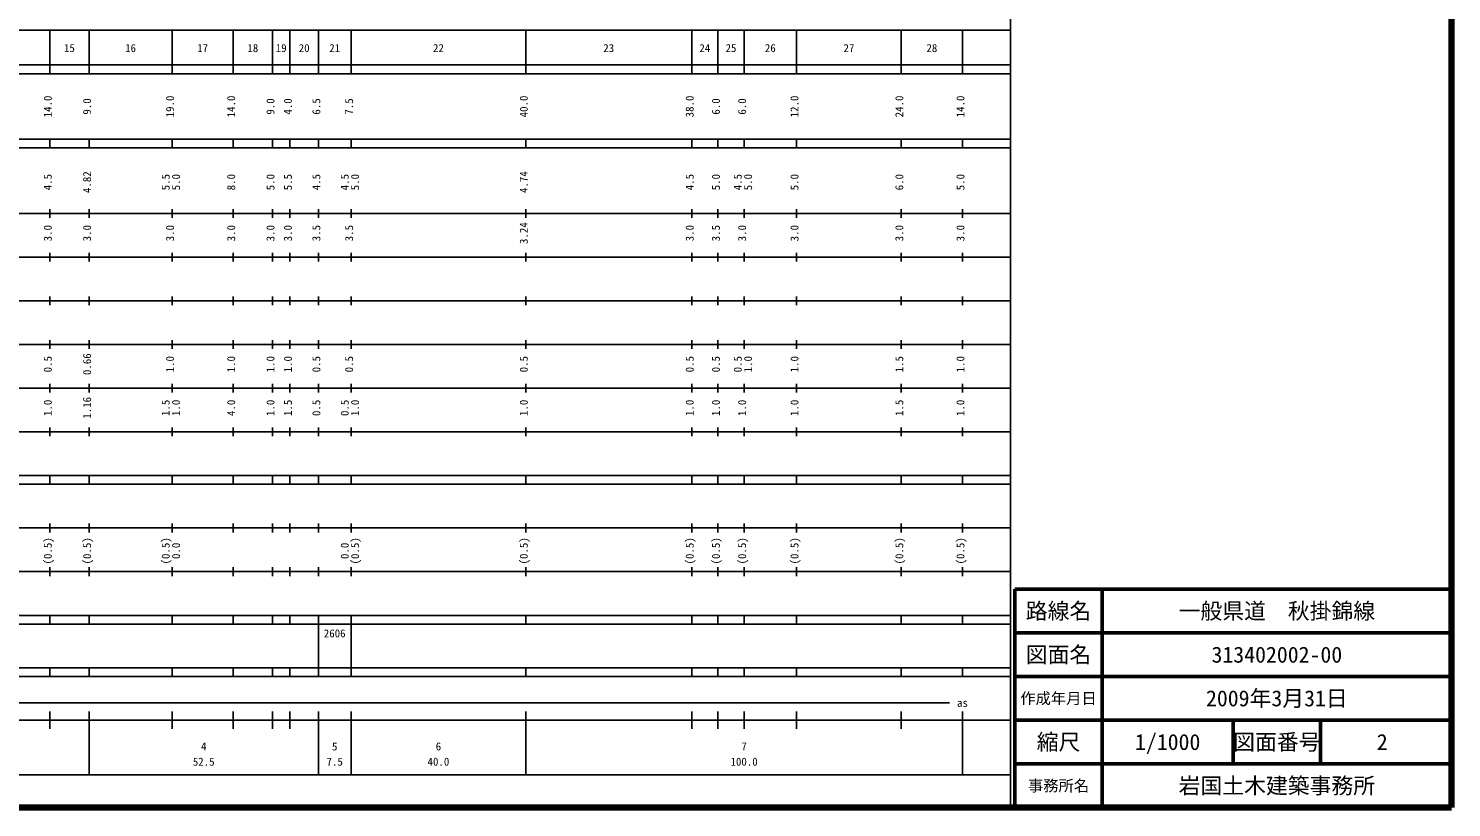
# Model space of a CAD drawing. Units: millimetres on the paper, enlarged 1000 times. Extents: x 40000 to 680000, y 20000 to 380000.
# Drawn here: x 354118 to 680000, y 20000 to 198357 of the extents above; entities that cross this region are included whole.
import ezdxf
from ezdxf.enums import TextEntityAlignment as Align

# ---------------------------------------------------------------- set-up
doc = ezdxf.new("R2010")
doc.units = ezdxf.units.MM
doc.header["$LTSCALE"] = 1000
for name, color, linetype, lineweight in [('M-TTL', 2, 'Continuous', 140), ('M-TTL-BAND', 7, 'Continuous', 25), ('M-TTL-FRAM', 2, 'Continuous', 50), ('M-TTL-LINE', 7, 'Continuous', 50)]:
    doc.layers.add(name, color=color, linetype=linetype, lineweight=lineweight)
doc.layers.add('M-TTL-TXT', color=7, linetype='Continuous')
doc.styles.add('ＭＳ ゴシック', font='')
doc.styles.get('ＭＳ ゴシック').set_extended_font_data('MS Gothic')

msp = doc.modelspace()

# ---------------------------------------------------------------- linework, layer by layer
at = {"layer": 'M-TTL'}
for p, q in [((680000, 20000), (680000, 380000)), ((40000, 20000), (680000, 20000))]:
    msp.add_line(p, q, dxfattribs=at)
at = {"layer": 'M-TTL-BAND'}
for p, q in [((579000, 20000), (579000, 370000)), ((68000, 198000), (579000, 198000)), ((359000, 188000), (359000, 198000)), ((368000, 188000), (368000, 198000)), ((387000, 188000), (387000, 198000)), ((401000, 188000), (401000, 198000)), ((410000, 188000), (410000, 198000)), ((414000, 188000), (414000, 198000)), ((420500, 188000), (420500, 198000)), ((428000, 188000), (428000, 198000)), ((468000, 188000), (468000, 198000)), ((506000, 188000), (506000, 198000)), ((512000, 188000), (512000, 198000)), ((518000, 188000), (518000, 198000)), ((530000, 188000), (530000, 198000)), ((554000, 188000), (554000, 198000)), ((568000, 188000), (568000, 198000)), ((40000, 190000), (579000, 190000)), ((40000, 188000), (579000, 188000)), ((40000, 173000), (579000, 173000)), ((359000, 171000), (359000, 173000)), ((368000, 171000), (368000, 173000)), ((387000, 171000), (387000, 173000)), ((401000, 171000), (401000, 173000)), ((410000, 171000), (410000, 173000)), ((414000, 171000), (414000, 173000)), ((420500, 171000), (420500, 173000)), ((428000, 171000), (428000, 173000)), ((468000, 171000), (468000, 173000)), ((506000, 171000), (506000, 173000)), ((512000, 171000), (512000, 173000)), ((518000, 171000), (518000, 173000)), ((530000, 171000), (530000, 173000)), ((554000, 171000), (554000, 173000)), ((568000, 171000), (568000, 173000)), ((40000, 171000), (579000, 171000)), ((359000, 155000), (359000, 157000)), ((368000, 155000), (368000, 157000)), ((387000, 155000), (387000, 157000)), ((401000, 155000), (401000, 157000)), ((410000, 155000), (410000, 157000)), ((414000, 155000), (414000, 157000)), ((420500, 155000), (420500, 157000)), ((428000, 155000), (428000, 157000)), ((468000, 155000), (468000, 157000)), ((506000, 155000), (506000, 157000)), ((512000, 155000), (512000, 157000)), ((518000, 155000), (518000, 157000)), ((530000, 155000), (530000, 157000)), ((554000, 155000), (554000, 157000)), ((568000, 155000), (568000, 157000)), ((40000, 156000), (579000, 156000)), ((359000, 145000), (359000, 147000)), ((368000, 145000), (368000, 147000)), ((387000, 145000), (387000, 147000)), ((401000, 145000), (401000, 147000)), ((410000, 145000), (410000, 147000)), ((414000, 145000), (414000, 147000)), ((420500, 145000), (420500, 147000)), ((428000, 145000), (428000, 147000)), ((468000, 145000), (468000, 147000)), ((506000, 145000), (506000, 147000)), ((512000, 145000), (512000, 147000)), ((518000, 145000), (518000, 147000)), ((530000, 145000), (530000, 147000)), ((554000, 145000), (554000, 147000)), ((568000, 145000), (568000, 147000)), ((46000, 146000), (579000, 146000)), ((359000, 135000), (359000, 137000)), ((368000, 135000), (368000, 137000)), ((387000, 135000), (387000, 137000)), ((401000, 135000), (401000, 137000)), ((410000, 135000), (410000, 137000)), ((414000, 135000), (414000, 137000)), ((420500, 135000), (420500, 137000)), ((428000, 135000), (428000, 137000)), ((468000, 135000), (468000, 137000)), ((506000, 135000), (506000, 137000)), ((512000, 135000), (512000, 137000)), ((518000, 135000), (518000, 137000)), ((530000, 135000), (530000, 137000)), ((554000, 135000), (554000, 137000)), ((568000, 135000), (568000, 137000)), ((52000, 136000), (579000, 136000)), ((46000, 126000), (579000, 126000)), ((359000, 125000), (359000, 127000)), ((368000, 125000), (368000, 127000)), ((387000, 125000), (387000, 127000)), ((401000, 125000), (401000, 127000)), ((410000, 125000), (410000, 127000)), ((414000, 125000), (414000, 127000)), ((420500, 125000), (420500, 127000)), ((428000, 125000), (428000, 127000)), ((468000, 125000), (468000, 127000)), ((506000, 125000), (506000, 127000)), ((512000, 125000), (512000, 127000)), ((518000, 125000), (518000, 127000)), ((530000, 125000), (530000, 127000)), ((554000, 125000), (554000, 127000)), ((568000, 125000), (568000, 127000)), ((52000, 116000), (579000, 116000)), ((359000, 115000), (359000, 117000)), ((368000, 115000), (368000, 117000)), ((387000, 115000), (387000, 117000)), ((401000, 115000), (401000, 117000)), ((410000, 115000), (410000, 117000)), ((414000, 115000), (414000, 117000)), ((420500, 115000), (420500, 117000)), ((428000, 115000), (428000, 117000)), ((468000, 115000), (468000, 117000)), ((506000, 115000), (506000, 117000)), ((512000, 115000), (512000, 117000)), ((518000, 115000), (518000, 117000)), ((530000, 115000), (530000, 117000)), ((554000, 115000), (554000, 117000)), ((568000, 115000), (568000, 117000)), ((46000, 106000), (579000, 106000)), ((359000, 105000), (359000, 107000)), ((368000, 105000), (368000, 107000)), ((387000, 105000), (387000, 107000)), ((401000, 105000), (401000, 107000)), ((410000, 105000), (410000, 107000)), ((414000, 105000), (414000, 107000)), ((420500, 105000), (420500, 107000)), ((428000, 105000), (428000, 107000)), ((468000, 105000), (468000, 107000)), ((506000, 105000), (506000, 107000)), ((512000, 105000), (512000, 107000)), ((518000, 105000), (518000, 107000)), ((530000, 105000), (530000, 107000)), ((554000, 105000), (554000, 107000)), ((568000, 105000), (568000, 107000)), ((40000, 96000), (579000, 96000)), ((359000, 94000), (359000, 96000)), ((368000, 94000), (368000, 96000)), ((387000, 94000), (387000, 96000)), ((401000, 94000), (401000, 96000)), ((410000, 94000), (410000, 96000)), ((414000, 94000), (414000, 96000)), ((420500, 94000), (420500, 96000)), ((428000, 94000), (428000, 96000)), ((468000, 94000), (468000, 96000)), ((506000, 94000), (506000, 96000)), ((512000, 94000), (512000, 96000)), ((518000, 94000), (518000, 96000)), ((530000, 94000), (530000, 96000)), ((554000, 94000), (554000, 96000)), ((568000, 94000), (568000, 96000)), ((40000, 94000), (579000, 94000)), ((359000, 83000), (359000, 85000)), ((368000, 83000), (368000, 85000)), ((387000, 83000), (387000, 85000)), ((401000, 83000), (401000, 85000)), ((410000, 83000), (410000, 85000)), ((414000, 83000), (414000, 85000)), ((420500, 83000), (420500, 85000)), ((428000, 83000), (428000, 85000)), ((468000, 83000), (468000, 85000)), ((506000, 83000), (506000, 85000)), ((512000, 83000), (512000, 85000)), ((518000, 83000), (518000, 85000)), ((530000, 83000), (530000, 85000)), ((554000, 83000), (554000, 85000)), ((568000, 83000), (568000, 85000)), ((49000, 84000), (579000, 84000)), ((359000, 73000), (359000, 75000)), ((368000, 73000), (368000, 75000)), ((387000, 73000), (387000, 75000)), ((401000, 73000), (401000, 75000)), ((410000, 73000), (410000, 75000)), ((414000, 73000), (414000, 75000)), ((420500, 73000), (420500, 75000)), ((428000, 73000), (428000, 75000)), ((468000, 73000), (468000, 75000)), ((506000, 73000), (506000, 75000)), ((512000, 73000), (512000, 75000)), ((518000, 73000), (518000, 75000)), ((530000, 73000), (530000, 75000)), ((554000, 73000), (554000, 75000)), ((568000, 73000), (568000, 75000)), ((40000, 74000), (579000, 74000)), ((40000, 64000), (579000, 64000)), ((40000, 62000), (579000, 62000)), ((359000, 62000), (359000, 64000)), ((368000, 62000), (368000, 64000)), ((387000, 62000), (387000, 64000)), ((401000, 62000), (401000, 64000)), ((410000, 62000), (410000, 64000)), ((414000, 62000), (414000, 64000)), ((420500, 62000), (420500, 64000)), ((420500, 52000), (420500, 62000)), ((428000, 62000), (428000, 64000)), ((428000, 52000), (428000, 62000)), ((468000, 62000), (468000, 64000)), ((506000, 62000), (506000, 64000)), ((512000, 62000), (512000, 64000)), ((518000, 62000), (518000, 64000)), ((530000, 62000), (530000, 64000)), ((554000, 62000), (554000, 64000)), ((568000, 62000), (568000, 64000)), ((40000, 52000), (579000, 52000)), ((40000, 50000), (579000, 50000)), ((359000, 50000), (359000, 52000)), ((368000, 50000), (368000, 52000)), ((387000, 50000), (387000, 52000)), ((401000, 50000), (401000, 52000)), ((410000, 50000), (410000, 52000)), ((414000, 50000), (414000, 52000)), ((420500, 50000), (420500, 52000)), ((428000, 50000), (428000, 52000)), ((468000, 50000), (468000, 52000)), ((506000, 50000), (506000, 52000)), ((512000, 50000), (512000, 52000)), ((518000, 50000), (518000, 52000)), ((530000, 50000), (530000, 52000)), ((554000, 50000), (554000, 52000)), ((568000, 50000), (568000, 52000)), ((71000, 44000), (565000, 44000)), ((40000, 40000), (579000, 40000)), ((359000, 38000), (359000, 42000)), ((368000, 27500), (368000, 42000)), ((387000, 38000), (387000, 42000)), ((401000, 38000), (401000, 42000)), ((410000, 38000), (410000, 42000)), ((414000, 38000), (414000, 42000)), ((420500, 27500), (420500, 42000)), ((428000, 27500), (428000, 42000)), ((468000, 27500), (468000, 42000)), ((506000, 38000), (506000, 42000)), ((512000, 38000), (512000, 42000)), ((518000, 38000), (518000, 42000)), ((530000, 38000), (530000, 42000)), ((554000, 38000), (554000, 42000)), ((568000, 27500), (568000, 42000)), ((68000, 27500), (579000, 27500))]:
    msp.add_line(p, q, dxfattribs=at)
at = {"layer": 'M-TTL-FRAM'}
for p, q in [((680000, 70000), (580000, 70000)), ((580000, 70000), (580000, 20000))]:
    msp.add_line(p, q, dxfattribs=at)
at = {"layer": 'M-TTL-LINE'}
for p, q in [((600000, 70000), (600000, 20000)), ((680000, 60000), (580000, 60000)), ((680000, 50000), (580000, 50000)), ((680000, 40000), (580000, 40000)), ((630000, 40000), (630000, 30000)), ((650000, 40000), (650000, 30000)), ((680000, 30000), (580000, 30000))]:
    msp.add_line(p, q, dxfattribs=at)

# ---------------------------------------------------------------- texts
at = {"layer": 'M-TTL-BAND', "style": 'ＭＳ ゴシック'}
for s, p in [('15', (363500, 192405)), ('16', (377500, 192405)), ('17', (394000, 192405)), ('18', (405500, 192405)), ('19', (412000, 192405)), ('20', (417250, 192405)), ('21', (424250, 192405)), ('22', (448000, 192405)), ('23', (487000, 192405)), ('24', (509000, 192405)), ('25', (515000, 192405)), ('26', (524000, 192405)), ('27', (542000, 192405)), ('28', (561000, 192405)), ('as', (568000, 42500)), ('4', (394250, 32523)), ('5', (424250, 32523)), ('6', (448000, 32523)), ('7', (518000, 32523)), ('52.5', (394250, 29033)), ('7.5', (424250, 29033)), ('40.0', (448000, 29033)), ('100.0', (518000, 29033))]:
    msp.add_text(s, height=1833, dxfattribs=at).set_placement(p, align=Align.BOTTOM_CENTER)
for s, p in [('14.0', (360000, 180500)), ('19.0', (388000, 180500)), ('14.0', (402000, 180500)), ('40.0', (469000, 180500)), ('38.0', (507000, 180500)), ('12.0', (531000, 180500)), ('24.0', (555000, 180500)), ('14.0', (569000, 180500)), ('9.0', (369000, 180500)), ('9.0', (411000, 180500)), ('4.0', (415000, 180500)), ('6.5', (421500, 180500)), ('7.5', (429000, 180500)), ('6.0', (513000, 180500)), ('6.0', (519000, 180500)), ('4.5', (360000, 163174)), ('4.82', (369000, 163174)), ('5.5', (387000, 163174)), ('5.0', (389370, 163174)), ('8.0', (402000, 163174)), ('5.0', (411000, 163174)), ('5.5', (415000, 163174)), ('4.5', (421500, 163174)), ('4.5', (428000, 163174)), ('5.0', (430370, 163174)), ('4.74', (469000, 163174)), ('4.5', (507000, 163174)), ('5.0', (513000, 163174)), ('4.5', (518000, 163174)), ('5.0', (520370, 163174)), ('5.0', (531000, 163174)), ('6.0', (555000, 163174)), ('5.0', (569000, 163174)), ('3.0', (360000, 151500)), ('3.0', (369000, 151500)), ('3.0', (388000, 151500)), ('3.0', (402000, 151500)), ('3.0', (411000, 151500)), ('3.0', (415000, 151500)), ('3.5', (421500, 151500)), ('3.5', (429000, 151500)), ('3.24', (469000, 151500)), ('3.0', (507000, 151500)), ('3.5', (513000, 151500)), ('3.0', (519000, 151500)), ('3.0', (531000, 151500)), ('3.0', (555000, 151500)), ('3.0', (569000, 151500)), ('0.66', (369000, 121500)), ('0.5', (360000, 121500)), ('1.0', (388000, 121500)), ('1.0', (402000, 121500)), ('1.0', (411000, 121500)), ('1.0', (415000, 121500)), ('0.5', (421500, 121500)), ('0.5', (429000, 121500)), ('0.5', (469000, 121500)), ('0.5', (507000, 121500)), ('0.5', (513000, 121500)), ('0.5', (518000, 121500)), ('1.0', (520370, 121500)), ('1.0', (531000, 121500)), ('1.5', (555000, 121500)), ('1.0', (569000, 121500)), ('1.0', (360000, 111500)), ('1.16', (369000, 111500)), ('1.5', (387000, 111500)), ('1.0', (389370, 111500)), ('4.0', (402000, 111500)), ('1.0', (411000, 111500)), ('1.5', (415000, 111500)), ('0.5', (421500, 111500)), ('0.5', (428000, 111500)), ('1.0', (430370, 111500)), ('1.0', (469000, 111500)), ('1.0', (507000, 111500)), ('1.0', (513000, 111500)), ('1.0', (519000, 111500)), ('1.0', (531000, 111500)), ('1.5', (555000, 111500)), ('1.0', (569000, 111500)), ('(0.5)', (360000, 78764)), ('(0.5)', (369000, 78764)), ('(0.5)', (387000, 78764)), ('(0.5)', (430370, 78764)), ('(0.5)', (469000, 78764)), ('(0.5)', (507000, 78764)), ('(0.5)', (513000, 78764)), ('(0.5)', (519000, 78764)), ('(0.5)', (531000, 78764)), ('(0.5)', (555000, 78764)), ('(0.5)', (569000, 78764)), ('0.0', (389370, 78764)), ('0.0', (428000, 78764))]:
    msp.add_text(s, height=1833, rotation=90, dxfattribs=at).set_placement(p, align=Align.BOTTOM_CENTER)
msp.add_text('2606', height=1833, dxfattribs=at).set_placement((421750, 58405), align=Align.BOTTOM_LEFT)
at = {"layer": 'M-TTL-TXT', "style": 'ＭＳ ゴシック'}
for s, height, p in [('路線名', 3666, (590000, 65000)), ('路線名', 3666, (590000, 65000)), ('一般県道\u3000秋掛錦線', 3666, (640000, 65000)), ('図面名', 3666, (590000, 55000)), ('図面名', 3666, (590000, 55000)), ('313402002-00', 3666, (640000, 55000)), ('作成年月日', 2566, (590000, 45000)), ('作成年月日', 2566, (590000, 45000)), ('2009年3月31日', 3666, (640000, 45000)), ('縮尺', 3666, (590000, 35000)), ('縮尺', 3666, (590000, 35000)), ('1/1000', 3666, (615000, 35000)), ('図面番号', 3666, (640000, 35000)), ('図面番号', 3666, (640000, 35000)), ('2', 3666, (664125, 35000)), ('事務所名', 2566, (590000, 25000)), ('事務所名', 2566, (590000, 25000)), ('岩国土木建築事務所', 3666, (640000, 25000))]:
    msp.add_text(s, height=height, dxfattribs=at).set_placement(p, align=Align.MIDDLE_CENTER)

doc.saveas('drawing.dxf')
